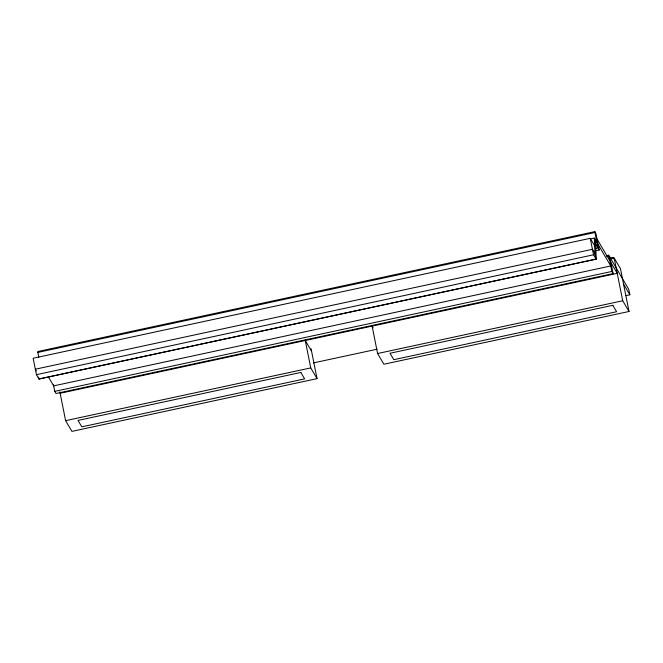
<?xml version="1.0" encoding="UTF-8"?>
<svg xmlns="http://www.w3.org/2000/svg" width="663" height="663" viewBox="0 0 663 663"><rect width="100%" height="100%" fill="white"/><g stroke="black" fill="none" stroke-linecap="round" stroke-linejoin="round"><path stroke-width="0.99" d="M595.962 248.302L597.985 247.863L594.794 231.627L596.037 234.022L599.244 250.009L596.211 250.664M625.806 295.665L629.85 294.795L628.756 289.317L608.684 255.205L611.858 271.449L613.118 273.595L56.023 393.499L54.764 391.361L53.421 384.639M596.211 259.084L39.109 379.012M594.819 231.636L37.725 351.539L38.777 357.216M37.816 352.426L594.91 232.514M594.661 245.84L590.244 238.332L33.15 358.244L36.432 374.686L39.001 379.037M590.319 238.962L594.363 238.092L596.882 242.385M36.432 374.686L593.534 254.783L596.095 259.134L38.96 378.971L38.595 377.148M606.678 255.653L608.7 255.222M606.769 256.54L608.791 256.1M609.927 258.015L612.96 257.36L613.971 259.076M610.134 258.877L614.17 258.006L620.477 268.722L629.021 311.477L383.894 364.236L377.587 353.52L372.018 325.616M54.764 391.361L611.858 271.449M60.142 393.258L617.236 273.355L610.93 262.631M313.384 362.91L377.081 349.202M65.612 420.665L310.74 367.907L317.047 378.631L71.927 431.389L65.612 420.665L59.844 391.767M377.587 353.52L622.714 300.762L629.021 311.477M597.048 239.045L609.67 260.484M623.543 284.071L629.85 294.795M598.15 244.523L610.764 265.971L53.67 385.874L48.623 377.297M599.244 250.009L595.647 243.901L594.388 238.746M372.117 326.113L373.087 327.762M305.262 340.5L311.569 351.224M36.349 370.924L35.338 369.208L592.44 249.296L594.96 253.589L596.219 258.744L595.647 243.901L594.554 238.415M614.17 258.006L622.714 300.762M609.836 257.153L613.118 273.595M596.054 259.067L594.96 253.589L594.363 238.092M590.244 238.332L593.534 254.783M311.071 348.73L317.047 378.631M305.162 340.003L310.74 367.907M300.861 372.449L78.019 420.417L81.806 426.848L304.64 378.88L300.861 372.449M612.827 305.303L389.993 353.263L393.781 359.694L616.615 311.734L612.827 305.303"/></g></svg>
